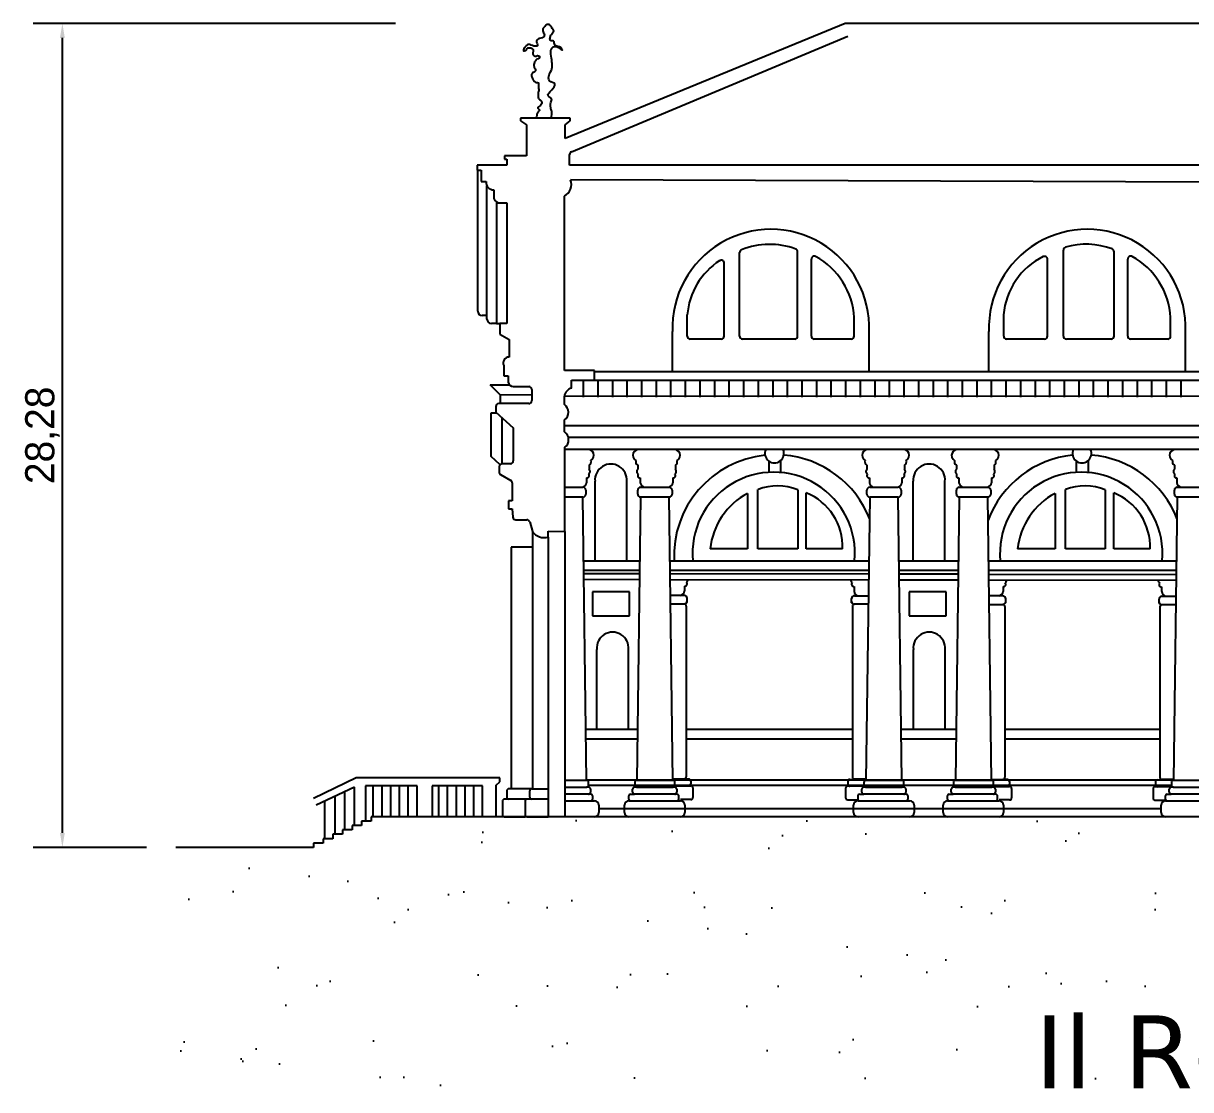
# Model space of a CAD drawing. Header units: metres. Extents: x 232 to 340, y 63 to 125.
# Drawn here: x 232.28 to 272.32, y 63.35 to 99.93 of the extents above; entities that cross this region are included whole.
import ezdxf

# ---------------------------------------------------------------- set-up
doc = ezdxf.new("R2010")
doc.units = ezdxf.units.M
for name, color, linetype in [('ceco.net 203 Il Redentore', 7, 'Continuous'), ('ceco.net Il Redentore DETAILS', 31, 'Continuous'), ('ceco.net Il Redentore DIMENSIONS', 154, 'Continuous'), ('ceco.net Il Redentore LINES', 22, 'Continuous'), ('ceco.net Il Redentore WALLS CUT', 150, 'Continuous')]:
    doc.layers.add(name, color=color, linetype=linetype)
doc.dimstyles.new('ISO-25', dxfattribs={"dimtxt": 2.5, "dimasz": 2.5, "dimexe": 1.25, "dimexo": 0.625, "dimtad": 1, "dimtxsty": 'Standard', "dimcen": 2.5, "dimadec": 0, "dimazin": 0, "dimtfac": 1, "dimtmove": 0, "dimatfit": 3, "dimfxl": 1, "dimarcsym": 0})

# ---------------------------------------------------------------- blocks, each defined once
blk = doc.blocks.new('*D8')
at = {"layer": 'ceco.net Il Redentore DIMENSIONS', "color": 0, "lineweight": -2}
for p, q in [((245.042, 99.933), (232.615, 99.933)), ((233.615, 72.158), (233.615, 99.433)), ((236.503, 71.658), (232.615, 71.658))]:
    blk.add_line(p, q, dxfattribs=at)
at = {"layer": 'ceco.net Il Redentore DIMENSIONS', "color": 0}
for points in [[(233.531, 99.433), (233.698, 99.433), (233.615, 99.933)], [(233.531, 72.158), (233.698, 72.158), (233.615, 71.658)]]:
    blk.add_solid(points, dxfattribs=at)
at = {"layer": 'Defpoints', "color": 0}
for p in [(233.615, 99.933), (246.042, 99.933), (237.503, 71.658)]:
    blk.add_point(p, dxfattribs=at)
at = {"layer": 'ceco.net Il Redentore DIMENSIONS', "color": 0, "insert": (232.931, 85.796), "char_height": 1, "attachment_point": 5, "rotation": 90}
blk.add_mtext('28,28', dxfattribs=at)

msp = doc.modelspace()

# ---------------------------------------------------------------- hatches: boundary and pattern name
at = {"layer": 'ceco.net Il Redentore WALLS CUT'}
h = msp.add_hatch(dxfattribs=at)
h.set_pattern_fill('AR-SAND', color=256, scale=0.1, style=0)
h.set_pattern_definition([(142.5, (620.6523, 47.1332), (0.160003, 4.894132), [0, -3.8608, 0, -4.318, 0, -4.1275]), (172.5, (620.652, 47.133), (-4.49523, 7.16825), [0, -2.0828, 0, -3.4798, 0, -1.3335]), (212.5, (623.7765, 47.1332), (-7.909924, 0.01437), [0, -1.27, 0, -4.572, 0, -5.969]), (222.5, (623.7765, 47.133), (-7.63556, 2.22929), [0, -0.635, 0, -2.9972, 0, -3.429])])
edge = h.paths.add_edge_path()
edge.add_line((324.765, 72.288), (337.626, 72.288))
edge.add_line((337.626, 72.288), (337.626, 63.388))
edge.add_line((337.626, 63.388), (237.503, 63.388))
edge.add_line((237.503, 63.388), (237.503, 71.658))
edge.add_line((242.231, 71.658), (237.503, 71.658))
edge.add_line((242.231, 71.808), (242.231, 71.658))
edge.add_line((242.561, 71.808), (242.231, 71.808))
edge.add_line((242.561, 71.958), (242.561, 71.808))
edge.add_line((242.891, 71.958), (242.561, 71.958))
edge.add_line((242.891, 72.108), (242.891, 71.958))
edge.add_line((243.221, 72.108), (242.891, 72.108))
edge.add_line((243.221, 72.258), (243.221, 72.108))
edge.add_line((243.551, 72.258), (243.221, 72.258))
edge.add_line((243.551, 72.408), (243.551, 72.258))
edge.add_line((243.881, 72.408), (243.551, 72.408))
edge.add_line((243.881, 72.558), (243.881, 72.408))
edge.add_line((244.211, 72.558), (243.881, 72.558))
edge.add_line((244.211, 72.708), (244.211, 72.558))
edge.add_line((282.669, 72.708), (244.211, 72.708))
edge.add_line((285.626, 72.708), (244.211, 72.708))
edge.add_line((285.439, 73.26), (286.001, 73.26))
edge.add_arc((285.498, 73.33), 0.07, 180, 270, ccw=False)
edge.add_arc((285.439, 72.858), 0.15, 180, 270, ccw=False)
edge.add_arc((285.439, 73.11), 0.15, 90, 180, ccw=False)
edge.add_line((285.289, 72.858), (285.289, 73.11))
edge.add_arc((288.432, 73.301), 0.1, 270, 360, ccw=False)
edge.add_line((288.432, 73.201), (286.833, 73.201))
edge.add_arc((291.232, 73.299), 0.1, 270, 360, ccw=False)
edge.add_line((291.232, 73.199), (289.633, 73.199))
edge.add_arc((286.098, 73.284), 0.1, 180, 270, ccw=False)
edge.add_arc((287.697, 73.284), 0.1, 270, 360, ccw=False)
edge.add_line((287.697, 73.184), (286.098, 73.184))
edge.add_arc((288.984, 73.284), 0.1, 180, 270, ccw=False)
edge.add_arc((290.584, 73.284), 0.1, 270, 360, ccw=False)
edge.add_line((290.584, 73.184), (288.984, 73.184))
edge.add_arc((292.161, 73.284), 0.1, 180, 270, ccw=False)
edge.add_arc((293.76, 73.284), 0.1, 270, 360, ccw=False)
edge.add_line((293.76, 73.184), (292.161, 73.184))
edge.add_line((285.626, 72.867), (285.626, 72.708))
edge.add_line((285.96, 72.867), (285.626, 72.867))
edge.add_line((285.96, 73.03), (285.96, 72.867))
edge.add_line((286.246, 73.03), (285.96, 73.03))
edge.add_line((286.246, 73.184), (286.246, 73.03))
edge.add_line((313.52, 73.184), (286.246, 73.184))
edge.add_line((324.018, 73.389), (313.52, 73.389))
edge.add_line((324.018, 73.389), (324.765, 73.389))
edge.add_line((324.765, 76.777), (324.765, 72.288))
edge.add_line((313.52, 73.389), (313.52, 73.184))

# ---------------------------------------------------------------- linework, layer by layer
at = {"layer": 'ceco.net Il Redentore DETAILS'}
for p, q in [((267.956, 89.202), (267.956, 92.154)), ((256.319, 89.202), (256.319, 91.706)), ((256.847, 89.202), (256.847, 92.069)), ((258.838, 89.202), (258.838, 92.097)), ((259.308, 89.202), (259.308, 91.846)), ((267.408, 89.202), (267.408, 91.838)), ((269.692, 89.202), (269.692, 92.097)), ((270.162, 89.202), (270.162, 91.846)), ((255.051, 89.202), (255.051, 89.93)), ((260.779, 89.202), (260.779, 89.836)), ((265.906, 89.202), (265.906, 89.93)), ((271.633, 89.202), (271.633, 89.836)), ((254.548, 87.974), (254.548, 89.358)), ((261.291, 87.974), (261.291, 89.358)), ((265.402, 87.974), (265.402, 89.358)), ((272.146, 87.974), (272.146, 89.358)), ((256.219, 89.102), (255.151, 89.102)), ((258.738, 89.102), (256.947, 89.102)), ((260.679, 89.102), (259.408, 89.102)), ((267.308, 89.102), (266.006, 89.102)), ((269.592, 89.102), (268.056, 89.102)), ((271.533, 89.102), (270.262, 89.102)), ((251.493, 87.11), (251.493, 87.686)), ((251.993, 87.11), (251.993, 87.686)), ((252.493, 87.11), (252.493, 87.686)), ((252.993, 87.11), (252.993, 87.686)), ((253.493, 87.11), (253.493, 87.686)), ((253.993, 87.11), (253.993, 87.686)), ((254.493, 87.11), (254.493, 87.686)), ((254.993, 87.11), (254.993, 87.686)), ((255.493, 87.11), (255.493, 87.686)), ((255.993, 87.11), (255.993, 87.686)), ((256.493, 87.11), (256.493, 87.686)), ((256.993, 87.11), (256.993, 87.686)), ((257.493, 87.11), (257.493, 87.686)), ((257.993, 87.11), (257.993, 87.686)), ((258.493, 87.11), (258.493, 87.686)), ((258.993, 87.11), (258.993, 87.686)), ((259.493, 87.11), (259.493, 87.686)), ((259.993, 87.11), (259.993, 87.686)), ((260.493, 87.11), (260.493, 87.686)), ((260.993, 87.11), (260.993, 87.686)), ((261.493, 87.11), (261.493, 87.686)), ((261.993, 87.11), (261.993, 87.686)), ((262.493, 87.11), (262.493, 87.686)), ((262.993, 87.11), (262.993, 87.686)), ((263.493, 87.11), (263.493, 87.686)), ((263.993, 87.11), (263.993, 87.686)), ((264.493, 87.11), (264.493, 87.686)), ((264.993, 87.11), (264.993, 87.686)), ((265.493, 87.11), (265.493, 87.686)), ((265.993, 87.11), (265.993, 87.686)), ((266.493, 87.11), (266.493, 87.686)), ((266.993, 87.11), (266.993, 87.686)), ((267.493, 87.11), (267.493, 87.686)), ((267.993, 87.11), (267.993, 87.686)), ((268.493, 87.11), (268.493, 87.686)), ((268.993, 87.11), (268.993, 87.686)), ((269.493, 87.11), (269.493, 87.686)), ((269.993, 87.11), (269.993, 87.686)), ((270.493, 87.11), (270.493, 87.686)), ((270.993, 87.11), (270.993, 87.686)), ((271.493, 87.11), (271.493, 87.686)), ((271.993, 87.11), (271.993, 87.686)), ((251.686, 84.776), (251.686, 84.639)), ((253.351, 84.776), (253.351, 84.639)), ((254.643, 84.776), (254.643, 84.639)), ((261.213, 84.776), (261.213, 84.639)), ((262.504, 84.776), (262.504, 84.639)), ((264.284, 84.776), (264.284, 84.639)), ((265.575, 84.776), (265.575, 84.639)), ((271.762, 84.776), (271.762, 84.639)), ((251.598, 84.338), (251.598, 84.172)), ((253.439, 84.338), (253.439, 84.172)), ((254.554, 84.338), (254.554, 84.172)), ((261.301, 84.338), (261.301, 84.172)), ((262.416, 84.338), (262.416, 84.172)), ((264.372, 84.338), (264.372, 84.172)), ((265.487, 84.338), (265.487, 84.172)), ((271.85, 84.338), (271.85, 84.172)), ((250.855, 84.017), (251.461, 84.017)), ((251.461, 84.017), (251.471, 84.017)), ((251.571, 83.917), (251.571, 83.777)), ((253.35, 83.777), (253.35, 83.917)), ((253.45, 84.017), (253.577, 84.017)), ((253.577, 84.017), (254.417, 84.017)), ((254.417, 84.017), (254.428, 84.017)), ((254.528, 83.917), (254.528, 83.777)), ((261.212, 83.777), (261.212, 83.917)), ((261.312, 84.017), (261.438, 84.017)), ((261.438, 84.017), (262.279, 84.017)), ((262.279, 84.017), (262.29, 84.017)), ((262.39, 83.917), (262.39, 83.777)), ((264.283, 83.777), (264.283, 83.917)), ((264.383, 84.017), (264.509, 84.017)), ((264.509, 84.017), (265.35, 84.017)), ((265.35, 84.017), (265.36, 84.017)), ((265.46, 83.917), (265.46, 83.777)), ((271.761, 83.777), (271.761, 83.917)), ((271.861, 84.017), (271.987, 84.017)), ((271.987, 84.017), (272.828, 84.017)), ((251.471, 83.677), (250.855, 83.677)), ((251.598, 73.959), (251.471, 83.677)), ((253.45, 83.677), (253.321, 73.959)), ((254.428, 83.677), (253.45, 83.677)), ((254.555, 73.959), (254.428, 83.677)), ((261.312, 83.677), (261.183, 73.959)), ((262.29, 83.677), (261.312, 83.677)), ((262.416, 73.959), (262.29, 83.677)), ((264.383, 83.677), (264.254, 73.959)), ((265.36, 83.677), (264.383, 83.677)), ((265.487, 73.959), (265.36, 83.677)), ((271.861, 83.677), (271.732, 73.959)), ((272.838, 83.677), (271.861, 83.677)), ((251.598, 73.959), (250.855, 73.959)), ((250.855, 73.726), (251.598, 73.726)), ((251.663, 73.726), (251.598, 73.726)), ((251.668, 73.796), (251.668, 73.889)), ((253.321, 73.726), (253.245, 73.726)), ((253.251, 73.889), (253.251, 73.796)), ((254.555, 73.959), (253.321, 73.959)), ((253.321, 73.726), (254.555, 73.726)), ((254.62, 73.726), (254.555, 73.726)), ((254.625, 73.796), (254.625, 73.889)), ((261.183, 73.726), (261.107, 73.726)), ((261.113, 73.889), (261.113, 73.796)), ((262.416, 73.959), (261.183, 73.959)), ((261.183, 73.726), (262.416, 73.726)), ((262.482, 73.726), (262.416, 73.726)), ((262.486, 73.796), (262.486, 73.889)), ((264.254, 73.726), (264.178, 73.726)), ((264.184, 73.889), (264.184, 73.796)), ((265.487, 73.959), (264.254, 73.959)), ((264.254, 73.726), (265.487, 73.726)), ((265.552, 73.726), (265.487, 73.726)), ((265.557, 73.796), (265.557, 73.889)), ((271.732, 73.726), (271.655, 73.726)), ((271.662, 73.889), (271.662, 73.796)), ((272.965, 73.959), (271.732, 73.959)), ((271.732, 73.726), (272.965, 73.726)), ((249.556, 73.314), (248.783, 73.314)), ((248.86, 73.598), (248.86, 73.384)), ((249.717, 73.668), (248.93, 73.668)), ((249.647, 73.384), (249.647, 73.598)), ((249.717, 73.668), (250.283, 73.668)), ((250.283, 73.314), (249.717, 73.314)), ((251.663, 73.484), (250.855, 73.484)), ((251.738, 73.484), (251.663, 73.484)), ((251.733, 73.656), (251.733, 73.554)), ((251.808, 73.33), (251.808, 73.414)), ((253.037, 73.414), (253.037, 73.33)), ((253.107, 73.484), (253.245, 73.484)), ((253.175, 73.554), (253.175, 73.656)), ((254.62, 73.484), (253.245, 73.484)), ((254.694, 73.484), (254.62, 73.484)), ((254.69, 73.656), (254.69, 73.554)), ((254.764, 73.33), (254.764, 73.414)), ((260.899, 73.414), (260.899, 73.33)), ((260.969, 73.484), (261.107, 73.484)), ((261.037, 73.554), (261.037, 73.656)), ((262.482, 73.484), (261.107, 73.484)), ((262.556, 73.484), (262.482, 73.484)), ((262.552, 73.656), (262.552, 73.554)), ((262.626, 73.33), (262.626, 73.414)), ((263.969, 73.414), (263.969, 73.33)), ((264.039, 73.484), (264.178, 73.484)), ((264.108, 73.554), (264.108, 73.656)), ((265.552, 73.484), (264.178, 73.484)), ((265.627, 73.484), (265.552, 73.484)), ((265.622, 73.656), (265.622, 73.554)), ((265.697, 73.33), (265.697, 73.414)), ((271.447, 73.414), (271.447, 73.33)), ((271.517, 73.484), (271.655, 73.484)), ((271.585, 73.554), (271.585, 73.656)), ((273.03, 73.484), (271.655, 73.484)), ((248.713, 73.244), (248.713, 72.778)), ((249.486, 73.244), (249.486, 72.778)), ((250.855, 73.26), (251.865, 73.26)), ((250.855, 73.26), (251.738, 73.26)), ((252.015, 73.11), (252.015, 72.858)), ((252.897, 72.858), (252.897, 73.11)), ((253.047, 73.26), (254.822, 73.26)), ((253.107, 73.26), (254.694, 73.26)), ((254.972, 73.11), (254.972, 72.858)), ((260.759, 72.858), (260.759, 73.11)), ((260.909, 73.26), (262.683, 73.26)), ((260.969, 73.26), (262.556, 73.26)), ((262.833, 73.11), (262.833, 72.858)), ((263.83, 72.858), (263.83, 73.11)), ((263.98, 73.26), (265.754, 73.26)), ((264.039, 73.26), (265.627, 73.26)), ((265.904, 73.11), (265.904, 72.858)), ((271.308, 72.858), (271.308, 73.11)), ((271.458, 73.26), (273.232, 73.26)), ((271.517, 73.26), (273.105, 73.26)), ((248.783, 72.708), (249.486, 72.708)), ((249.556, 72.708), (250.283, 72.708)), ((251.865, 72.708), (250.855, 72.708)), ((252.015, 72.708), (252.015, 72.708)), ((252.015, 72.708), (252.015, 72.708)), ((254.822, 72.708), (253.047, 72.708)), ((254.972, 72.708), (254.972, 72.708)), ((254.972, 72.708), (254.972, 72.708)), ((262.683, 72.708), (260.909, 72.708)), ((262.833, 72.708), (262.833, 72.708)), ((262.833, 72.708), (262.833, 72.708)), ((265.754, 72.708), (263.98, 72.708)), ((265.904, 72.708), (265.904, 72.708)), ((265.904, 72.708), (265.904, 72.708)), ((273.232, 72.708), (271.458, 72.708))]:
    msp.add_line(p, q, dxfattribs=at)
for centre, radius, start, end in [((257.92, 89.492), 3.374, 357.7375, 182.2625), ((268.774, 89.492), 3.374, 357.7375, 182.2625), ((256.947, 92.069), 0.1, 112.0361, 180), ((257.879, 89.766), 2.584, 69.7457, 112.0361), ((258.738, 92.097), 0.1, 0, 69.1833), ((268.056, 92.154), 0.1, 106.5662, 180), ((268.74, 89.854), 2.5, 69.1833, 106.5662), ((269.592, 92.097), 0.1, 0, 69.1833), ((257.48, 89.74), 2.436, 122.664, 175.5278), ((256.219, 91.706), 0.1, 0, 122.664), ((259.408, 91.846), 0.1, 61.2465, 180), ((258.226, 89.692), 2.557, 3.2383, 61.2465), ((268.334, 89.74), 2.436, 116.0594, 175.5278), ((267.308, 91.838), 0.1, 0, 116.0594), ((270.262, 91.846), 0.1, 61.2465, 180), ((269.08, 89.692), 2.557, 3.2383, 61.2465), ((255.151, 89.202), 0.1, 180, 270), ((256.219, 89.202), 0.1, 270, 0), ((256.947, 89.202), 0.1, 180, 270), ((258.738, 89.202), 0.1, 270, 0), ((259.408, 89.202), 0.1, 180, 270), ((260.679, 89.202), 0.1, 270, 0), ((266.006, 89.202), 0.1, 180, 270), ((267.308, 89.202), 0.1, 270, 0), ((268.056, 89.202), 0.1, 180, 270), ((269.592, 89.202), 0.1, 270, 0), ((270.262, 89.202), 0.1, 180, 270), ((271.533, 89.202), 0.1, 270, 0), ((251.647, 85.112), 0.203, 299.1046, 103.0811), ((253.39, 85.112), 0.203, 76.9189, 240.8954), ((254.604, 85.112), 0.203, 299.1046, 103.0811), ((261.252, 85.112), 0.203, 76.9189, 240.8954), ((262.465, 85.112), 0.203, 299.1046, 103.0811), ((264.323, 85.112), 0.203, 76.9189, 240.8954), ((265.536, 85.112), 0.203, 299.1046, 103.0811), ((271.8, 85.112), 0.203, 76.9189, 240.8954), ((251.624, 84.889), 0.129, 298.4389, 20.2343), ((253.413, 84.889), 0.129, 159.7657, 241.5611), ((254.581, 84.889), 0.129, 298.4389, 20.2343), ((261.275, 84.889), 0.129, 159.7657, 241.5611), ((262.443, 84.889), 0.129, 298.4389, 20.2343), ((264.345, 84.889), 0.129, 159.7657, 241.5611), ((265.513, 84.889), 0.129, 298.4389, 20.2343), ((271.823, 84.889), 0.129, 159.7657, 241.5611), ((251.603, 84.559), 0.115, 304.0141, 43.7071), ((253.435, 84.559), 0.115, 136.2929, 235.9859), ((254.559, 84.559), 0.115, 304.0141, 43.7071), ((261.296, 84.559), 0.115, 136.2929, 235.9859), ((262.421, 84.559), 0.115, 304.0141, 43.7071), ((264.367, 84.559), 0.115, 136.2929, 235.9859), ((265.492, 84.559), 0.115, 304.0141, 43.7071), ((271.845, 84.559), 0.115, 136.2929, 235.9859), ((251.43, 84.183), 0.168, 280.6169, 356.4944), ((251.612, 84.412), 0.0757, 259.5452, 42.7532), ((253.426, 84.412), 0.0757, 137.2468, 280.4548), ((253.608, 84.183), 0.168, 183.5056, 259.3831), ((254.386, 84.183), 0.168, 280.6169, 356.4944), ((254.568, 84.412), 0.0757, 259.5452, 42.7532), ((261.287, 84.412), 0.0757, 137.2468, 280.4548), ((261.469, 84.183), 0.168, 183.5056, 259.3831), ((262.248, 84.183), 0.168, 280.6169, 356.4944), ((262.43, 84.412), 0.0757, 259.5452, 42.7532), ((264.358, 84.412), 0.0757, 137.2468, 280.4548), ((264.54, 84.183), 0.168, 183.5056, 259.3831), ((265.319, 84.183), 0.168, 280.6169, 356.4944), ((265.501, 84.412), 0.0757, 259.5452, 42.7532), ((271.836, 84.412), 0.0757, 137.2468, 280.4548), ((272.018, 84.183), 0.168, 183.5056, 259.3831), ((251.471, 83.917), 0.1, 0, 90), ((251.471, 83.777), 0.1, 270, 0), ((253.45, 83.917), 0.1, 90, 180), ((253.45, 83.777), 0.1, 180, 270), ((254.428, 83.917), 0.1, 0, 90), ((254.428, 83.777), 0.1, 270, 0), ((261.312, 83.917), 0.1, 90, 180), ((261.312, 83.777), 0.1, 180, 270), ((262.29, 83.917), 0.1, 0, 90), ((262.29, 83.777), 0.1, 270, 0), ((264.383, 83.917), 0.1, 90, 180), ((264.383, 83.777), 0.1, 180, 270), ((265.36, 83.917), 0.1, 0, 90), ((265.36, 83.777), 0.1, 270, 0), ((271.861, 83.917), 0.1, 90, 180), ((271.861, 83.777), 0.1, 180, 270), ((251.598, 73.889), 0.07, 360, 90), ((251.598, 73.796), 0.07, 270, 0), ((251.663, 73.656), 0.07, 0, 90), ((253.245, 73.656), 0.07, 90, 180), ((253.321, 73.889), 0.07, 90, 180), ((253.321, 73.796), 0.07, 180, 270), ((254.555, 73.889), 0.07, 360, 90), ((254.555, 73.796), 0.07, 270, 0), ((254.62, 73.656), 0.07, 0, 90), ((261.107, 73.656), 0.07, 90, 180), ((261.183, 73.889), 0.07, 90, 180), ((261.183, 73.796), 0.07, 180, 270), ((262.416, 73.889), 0.07, 360, 90), ((262.416, 73.796), 0.07, 270, 0), ((262.482, 73.656), 0.07, 0, 90), ((264.178, 73.656), 0.07, 90, 180), ((264.254, 73.889), 0.07, 90, 180), ((264.254, 73.796), 0.07, 180, 270), ((265.487, 73.889), 0.07, 360, 90), ((265.487, 73.796), 0.07, 270, 0), ((265.552, 73.656), 0.07, 0, 90), ((271.655, 73.656), 0.07, 90, 180), ((271.732, 73.889), 0.07, 90, 180), ((271.732, 73.796), 0.07, 180, 270), ((248.783, 73.244), 0.07, 90, 180), ((248.93, 73.598), 0.07, 90, 180), ((248.93, 73.384), 0.07, 180, 270), ((249.556, 73.244), 0.07, 90, 180), ((249.717, 73.598), 0.07, 90, 180), ((249.717, 73.384), 0.07, 180, 270), ((251.663, 73.554), 0.07, 270, 0), ((251.738, 73.414), 0.07, 0, 90), ((251.738, 73.33), 0.07, 270, 0), ((253.107, 73.414), 0.07, 90, 180), ((253.107, 73.33), 0.07, 180, 270), ((253.245, 73.554), 0.07, 180, 270), ((254.62, 73.554), 0.07, 270, 0), ((254.694, 73.414), 0.07, 0, 90), ((254.694, 73.33), 0.07, 270, 0), ((260.969, 73.414), 0.07, 90, 180), ((260.969, 73.33), 0.07, 180, 270), ((261.107, 73.554), 0.07, 180, 270), ((262.482, 73.554), 0.07, 270, 0), ((262.556, 73.414), 0.07, 0, 90), ((262.556, 73.33), 0.07, 270, 0), ((264.039, 73.414), 0.07, 90, 180), ((264.039, 73.33), 0.07, 180, 270), ((264.178, 73.554), 0.07, 180, 270), ((265.552, 73.554), 0.07, 270, 0), ((265.627, 73.414), 0.07, 0, 90), ((265.627, 73.33), 0.07, 270, 0), ((271.517, 73.414), 0.07, 90, 180), ((271.517, 73.33), 0.07, 180, 270), ((271.655, 73.554), 0.07, 180, 270), ((251.865, 73.11), 0.15, 360, 90), ((253.047, 73.11), 0.15, 90, 180), ((254.822, 73.11), 0.15, 360, 90), ((260.909, 73.11), 0.15, 90, 180), ((262.683, 73.11), 0.15, 360, 90), ((263.98, 73.11), 0.15, 90, 180), ((265.754, 73.11), 0.15, 360, 90), ((271.458, 73.11), 0.15, 90, 180), ((248.783, 72.778), 0.07, 180, 270), ((249.556, 72.778), 0.07, 180, 270), ((251.865, 72.858), 0.15, 270, 360), ((253.047, 72.858), 0.15, 180, 270), ((254.822, 72.858), 0.15, 270, 360), ((260.909, 72.858), 0.15, 180, 270), ((262.683, 72.858), 0.15, 270, 360), ((263.98, 72.858), 0.15, 180, 270), ((265.754, 72.858), 0.15, 270, 360), ((271.458, 72.858), 0.15, 180, 270)]:
    msp.add_arc(centre, radius, start, end, dxfattribs=at)
at = {"layer": 'ceco.net Il Redentore LINES'}
for p, q in [((247.866, 90.054), (247.866, 94.89)), ((248.181, 89.787), (248.181, 94.357)), ((248.502, 93.809), (248.502, 89.637)), ((248.181, 89.904), (248.016, 89.904)), ((248.502, 89.637), (248.331, 89.637)), ((248.502, 89.637), (248.621, 89.637)), ((309.373, 87.974), (251.867, 87.974)), ((248.633, 87.191), (248.288, 87.528)), ((248.288, 87.528), (248.951, 87.528)), ((251.867, 87.686), (309.258, 87.686)), ((248.633, 87.191), (248.63, 86.887)), ((249.715, 87.18), (248.633, 87.191)), ((309.993, 87.11), (250.835, 87.138)), ((248.327, 85.067), (248.327, 86.565)), ((248.327, 86.565), (248.511, 86.565)), ((248.697, 84.82), (248.697, 86.4)), ((310.226, 86.121), (250.845, 86.121)), ((250.981, 85.731), (310.339, 85.752)), ((310.424, 85.309), (250.855, 85.309)), ((248.627, 84.791), (248.327, 85.067)), ((257.845, 84.919), (257.845, 84.527)), ((258.251, 84.929), (258.251, 84.522)), ((268.394, 84.919), (268.394, 84.527)), ((268.8, 84.929), (268.8, 84.522)), ((251.887, 81.488), (251.887, 84.22)), ((252.975, 81.488), (252.975, 84.22)), ((262.805, 81.488), (262.805, 84.22)), ((263.893, 81.488), (263.893, 84.22)), ((257.122, 83.806), (257.122, 81.898)), ((257.478, 81.898), (257.478, 83.938)), ((258.84, 83.932), (258.84, 81.898)), ((259.132, 81.898), (259.132, 83.825)), ((267.67, 83.806), (267.67, 81.898)), ((268.027, 81.898), (268.027, 83.938)), ((269.389, 83.932), (269.389, 81.898)), ((269.681, 81.898), (269.681, 83.825)), ((249.742, 82.497), (249.742, 73.668)), ((250.855, 82.498), (250.855, 72.708)), ((250.283, 82.301), (250.283, 72.708)), ((249.742, 81.964), (249.011, 81.964)), ((249.011, 81.964), (249.011, 73.668)), ((257.122, 81.898), (255.835, 81.898)), ((258.84, 81.898), (257.478, 81.898)), ((260.38, 81.898), (259.132, 81.898)), ((267.67, 81.898), (266.383, 81.898)), ((269.389, 81.898), (268.027, 81.898)), ((270.929, 81.898), (269.681, 81.898)), ((251.5, 81.488), (253.421, 81.488)), ((254.457, 81.488), (261.283, 81.488)), ((262.318, 81.488), (264.354, 81.488)), ((265.389, 81.488), (271.832, 81.488)), ((251.504, 81.166), (253.417, 81.166)), ((253.416, 81.044), (251.506, 81.047)), ((254.461, 81.166), (261.279, 81.166)), ((261.277, 81.032), (254.462, 81.043)), ((262.322, 81.166), (264.349, 81.166)), ((264.348, 81.028), (262.324, 81.031)), ((265.393, 81.166), (271.827, 81.166)), ((271.825, 81.016), (265.395, 81.026)), ((253.413, 80.844), (251.508, 80.847)), ((261.274, 80.832), (254.465, 80.843)), ((254.955, 80.626), (254.955, 80.46)), ((260.778, 80.616), (260.778, 80.451)), ((264.345, 80.828), (262.327, 80.831)), ((271.823, 80.816), (265.398, 80.826)), ((265.888, 80.609), (265.888, 80.444)), ((271.326, 80.6), (271.326, 80.435)), ((253.069, 80.424), (251.806, 80.424)), ((251.806, 80.424), (251.806, 79.604)), ((253.069, 79.604), (253.069, 80.424)), ((254.818, 80.305), (254.465, 80.305)), ((254.944, 80.305), (254.818, 80.305)), ((255.044, 80.064), (255.044, 80.205)), ((260.689, 80.055), (260.689, 80.195)), ((260.789, 80.295), (260.915, 80.295)), ((260.915, 80.295), (261.268, 80.295)), ((263.929, 80.424), (262.665, 80.424)), ((262.665, 80.424), (262.665, 79.604)), ((263.929, 79.604), (263.929, 80.424)), ((265.751, 80.288), (265.398, 80.288)), ((265.877, 80.288), (265.751, 80.288)), ((265.977, 80.048), (265.977, 80.188)), ((271.237, 80.039), (271.237, 80.179)), ((271.337, 80.279), (271.463, 80.279)), ((271.463, 80.279), (271.816, 80.279)), ((254.47, 80.011), (254.944, 80.011)), ((254.485, 80.011), (254.944, 80.011)), ((255.014, 79.941), (255.014, 74.079)), ((260.719, 79.932), (260.719, 74.07)), ((261.248, 80.002), (260.789, 80.002)), ((261.263, 80.002), (260.789, 80.002)), ((265.402, 79.994), (265.877, 79.994)), ((265.417, 79.994), (265.877, 79.994)), ((265.947, 79.924), (265.947, 74.063)), ((271.267, 79.916), (271.267, 74.054)), ((271.796, 79.986), (271.337, 79.986)), ((271.812, 79.986), (271.337, 79.986)), ((251.806, 79.604), (253.069, 79.604)), ((262.665, 79.604), (263.929, 79.604)), ((251.947, 75.72), (251.947, 78.452)), ((253.035, 75.72), (253.035, 78.452)), ((262.807, 75.72), (262.807, 78.452)), ((263.895, 75.72), (263.895, 78.452)), ((251.575, 75.72), (253.345, 75.72)), ((255.014, 75.72), (260.719, 75.72)), ((262.394, 75.72), (264.277, 75.72)), ((265.947, 75.72), (271.267, 75.72)), ((251.58, 75.379), (253.34, 75.379)), ((255.014, 75.379), (260.719, 75.379)), ((262.398, 75.379), (264.273, 75.379)), ((265.947, 75.379), (271.267, 75.379)), ((243.688, 74.046), (242.227, 73.336)), ((243.631, 73.725), (242.32, 73.107)), ((243.631, 72.408), (243.631, 73.725)), ((248.626, 74.046), (243.688, 74.046)), ((245.781, 73.774), (244.008, 73.774)), ((244.008, 73.774), (244.008, 72.558)), ((244.281, 72.708), (244.281, 73.774)), ((244.581, 72.708), (244.581, 73.774)), ((244.881, 72.708), (244.881, 73.774)), ((245.181, 72.708), (245.181, 73.774)), ((245.481, 72.708), (245.481, 73.774)), ((245.781, 72.708), (245.781, 73.774)), ((248.03, 73.774), (246.296, 73.774)), ((246.296, 73.774), (246.296, 72.708)), ((246.53, 72.708), (246.53, 73.774)), ((246.83, 72.708), (246.83, 73.774)), ((247.13, 72.708), (247.13, 73.774)), ((247.43, 72.708), (247.43, 73.774)), ((247.73, 72.708), (247.73, 73.774)), ((248.03, 72.708), (248.03, 73.774)), ((248.493, 73.798), (248.626, 73.903)), ((248.493, 72.708), (248.493, 73.798)), ((248.626, 73.903), (248.626, 74.046)), ((271.732, 73.968), (251.598, 73.968)), ((271.664, 73.777), (251.666, 73.777)), ((254.549, 74.009), (254.944, 74.009)), ((254.626, 73.768), (255.178, 73.768)), ((255.101, 74.001), (254.944, 74.009)), ((255.171, 73.931), (255.171, 73.838)), ((255.248, 73.698), (255.248, 73.372)), ((260.485, 73.688), (260.485, 73.362)), ((261.107, 73.758), (260.555, 73.758)), ((260.561, 73.922), (260.561, 73.828)), ((260.631, 73.992), (260.789, 74)), ((261.184, 74), (260.789, 74)), ((265.482, 73.993), (265.877, 73.993)), ((265.558, 73.751), (266.11, 73.751)), ((266.034, 73.985), (265.877, 73.993)), ((266.104, 73.915), (266.104, 73.821)), ((271.656, 73.742), (271.103, 73.742)), ((271.11, 73.906), (271.11, 73.812)), ((271.18, 73.976), (271.337, 73.984)), ((271.732, 73.984), (271.337, 73.984)), ((242.975, 72.108), (242.975, 73.416)), ((243.308, 72.258), (243.308, 73.573)), ((250.283, 73.314), (249.556, 73.314)), ((255.178, 73.302), (254.823, 73.302)), ((260.555, 73.292), (260.91, 73.292)), ((266.11, 73.285), (265.756, 73.285)), ((266.18, 73.681), (266.18, 73.355)), ((271.033, 73.672), (271.033, 73.346)), ((242.619, 71.958), (242.619, 73.248)), ((271.308, 72.984), (252.015, 72.984)), ((271.103, 73.276), (271.458, 73.276))]:
    msp.add_line(p, q, dxfattribs=at)
for centre, radius, start, end in [((248.016, 90.054), 0.15, 180, 270), ((248.331, 89.787), 0.15, 180, 270), ((258.042, 85.179), 0.326, 156.4874, 23.5126), ((268.591, 85.179), 0.326, 156.4874, 23.5126), ((258.075, 81.657), 3.477, 95.8137, 182.7867), ((258.075, 81.657), 3.477, 21.4064, 85.2364), ((268.623, 81.657), 3.477, 95.8137, 159.283), ((268.623, 81.657), 3.477, 21.4064, 85.2364), ((252.431, 84.265), 0.546, 355.2628, 184.7372), ((258.017, 81.744), 2.788, 354.7259, 185.2741), ((263.349, 84.265), 0.546, 355.2628, 184.7372), ((268.566, 81.744), 2.788, 354.7259, 185.2741), ((258.281, 81.636), 2.46, 118.104, 173.8825), ((258.151, 82.15), 1.91, 68.8624, 110.623), ((258.39, 81.976), 1.992, 357.7573, 68.1209), ((268.829, 81.636), 2.46, 118.104, 173.8825), ((268.7, 82.15), 1.91, 68.8624, 110.623), ((268.938, 81.976), 1.992, 357.7573, 68.1209), ((254.969, 80.7), 0.0757, 259.5452, 42.7532), ((254.96, 80.847), 0.115, 304.0141, 357.7055), ((260.773, 80.838), 0.115, 182.2945, 235.9859), ((260.764, 80.691), 0.0757, 137.2468, 280.4548), ((265.901, 80.684), 0.0757, 259.5452, 42.7532), ((265.892, 80.831), 0.115, 304.0141, 357.7055), ((271.321, 80.822), 0.115, 182.2945, 235.9859), ((271.312, 80.675), 0.0757, 137.2468, 280.4548), ((254.787, 80.47), 0.168, 280.6169, 356.4944), ((254.944, 80.205), 0.1, 360, 90), ((254.944, 80.111), 0.1, 270, 360), ((260.789, 80.195), 0.1, 90, 180), ((260.789, 80.102), 0.1, 180, 270), ((260.946, 80.461), 0.168, 183.5056, 259.3831), ((265.719, 80.454), 0.168, 280.6169, 356.4944), ((265.877, 80.188), 0.1, 360, 90), ((265.877, 80.094), 0.1, 270, 360), ((271.337, 80.179), 0.1, 90, 180), ((271.494, 80.445), 0.168, 183.5056, 259.3831), ((254.944, 79.941), 0.07, 360, 90), ((260.789, 79.932), 0.07, 90, 180), ((265.877, 79.924), 0.07, 360, 90), ((271.337, 80.086), 0.1, 180, 270), ((271.337, 79.916), 0.07, 90, 180), ((252.491, 78.497), 0.546, 355.2628, 184.7372), ((263.351, 78.497), 0.546, 355.2628, 184.7372), ((254.944, 74.079), 0.07, 270, 360), ((255.101, 73.931), 0.07, 0, 90), ((255.101, 73.838), 0.07, 270, 0), ((255.178, 73.698), 0.07, 0, 90), ((260.555, 73.688), 0.07, 90, 180), ((260.631, 73.922), 0.07, 90, 180), ((260.631, 73.828), 0.07, 180, 270), ((260.789, 74.07), 0.07, 180, 270), ((265.877, 74.063), 0.07, 270, 360), ((266.034, 73.915), 0.07, 0, 90), ((266.034, 73.821), 0.07, 270, 0), ((266.11, 73.681), 0.07, 0, 90), ((271.103, 73.672), 0.07, 90, 180), ((271.18, 73.906), 0.07, 90, 180), ((271.18, 73.812), 0.07, 180, 270), ((271.337, 74.054), 0.07, 180, 270), ((255.178, 73.372), 0.07, 270, 0), ((260.555, 73.362), 0.07, 180, 270), ((266.11, 73.355), 0.07, 270, 0), ((271.103, 73.346), 0.07, 180, 270)]:
    msp.add_arc(centre, radius, start, end, dxfattribs=at)
msp.add_open_spline([(250.383, 96.683), (250.399, 96.762), (250.423, 96.881), (250.352, 97.053), (250.353, 97.193), (250.44, 97.36), (250.187, 97.449), (250.399, 97.645), (250.6, 97.872), (250.276, 97.927), (250.295, 98.191), (250.44, 98.366), (250.406, 98.625), (250.383, 98.838), (250.349, 99.043), (250.501, 99.172), (250.625, 99.116), (250.807, 98.973), (250.711, 99.126), (250.61, 99.133), (250.471, 99.179), (250.506, 99.355), (250.326, 99.314), (250.351, 99.462), (250.377, 99.567), (250.516, 99.664), (250.404, 99.765), (250.374, 99.87), (250.236, 99.922), (250.164, 99.825), (250.08, 99.741), (250.103, 99.623), (250.158, 99.55), (250.133, 99.439), (249.997, 99.43), (249.822, 99.342), (249.982, 99.14), (249.752, 99.143), (249.648, 99.237), (249.504, 99.163), (249.46, 99.086), (249.414, 98.97), (249.547, 98.995), (249.549, 99.093), (249.627, 99.098), (249.692, 99.097), (249.773, 99.046), (249.761, 98.957), (249.74, 98.886), (249.781, 98.832), (249.837, 98.784), (249.9, 98.84), (249.995, 98.817), (249.971, 98.725), (249.883, 98.709), (249.835, 98.645), (249.79, 98.559), (249.785, 98.476), (249.808, 98.398), (249.847, 98.364), (249.855, 98.294), (249.78, 98.258), (249.696, 98.207), (249.718, 98.083), (249.768, 97.977), (249.851, 97.899), (249.963, 97.904), (249.946, 97.818), (249.937, 97.735), (249.969, 97.65), (249.925, 97.548), (249.945, 97.455), (249.931, 97.336), (250.017, 97.306), (250.089, 97.231), (250.041, 97.107), (249.875, 97.032), (250.03, 96.956), (249.899, 96.874), (249.883, 96.775), (249.885, 96.713), (249.886, 96.683)], degree=3, knots=[0, 0, 0, 0, 0.235811, 0.352221, 0.544251, 0.658719, 0.822861, 1.062901, 1.285095, 1.50481, 1.705308, 1.937998, 2.172488, 2.435066, 2.611055, 2.749638, 2.927038, 3.05563, 3.149608, 3.26104, 3.389632, 3.511328, 3.625223, 3.729645, 3.840968, 3.990291, 4.088183, 4.207281, 4.324568, 4.433063, 4.534263, 4.670641, 4.7417, 4.801663, 4.970207, 5.10439, 5.272764, 5.402815, 5.570344, 5.686283, 5.813528, 5.879266, 5.956698, 6.066113, 6.101922, 6.172813, 6.269323, 6.333998, 6.428255, 6.47067, 6.534324, 6.614389, 6.688847, 6.74881, 6.83057, 6.934652, 6.974103, 7.121563, 7.171806, 7.209473, 7.274415, 7.341506, 7.439756, 7.539882, 7.672439, 7.799597, 7.86314, 7.9402, 7.994211, 8.129392, 8.185428, 8.316207, 8.419357, 8.483544, 8.565445, 8.703106, 8.833051, 8.910006, 9.032599, 9.125066, 9.216814, 9.216814, 9.216814, 9.216814], dxfattribs=at)
at = {"layer": 'ceco.net Il Redentore WALLS CUT'}
for p, q in [((260.47, 99.933), (250.866, 95.983)), ((286.879, 99.933), (260.47, 99.933)), ((251.076, 95.527), (260.56, 99.489)), ((251.038, 96.683), (249.336, 96.683)), ((249.336, 96.683), (249.336, 96.583)), ((249.336, 96.583), (249.536, 96.449)), ((250.866, 96.449), (251.038, 96.583)), ((251.038, 96.583), (251.038, 96.683)), ((249.536, 96.449), (249.536, 95.385)), ((250.866, 95.983), (250.866, 96.449)), ((249.536, 95.385), (248.779, 95.385)), ((248.779, 95.385), (248.779, 95.269)), ((251.015, 95.068), (251.015, 95.435)), ((248.858, 95.07), (247.844, 95.07)), ((247.844, 95.07), (247.844, 94.89)), ((248.779, 95.269), (248.858, 95.269)), ((248.858, 95.269), (248.858, 95.07)), ((286.879, 95.068), (251.015, 95.068)), ((247.844, 94.89), (247.976, 94.89)), ((247.976, 94.89), (247.976, 94.502)), ((286.121, 94.44), (251.051, 94.561)), ((247.976, 94.502), (248.151, 94.502)), ((248.415, 94.219), (248.415, 93.923)), ((248.641, 93.77), (248.862, 93.77)), ((248.862, 93.77), (248.862, 89.637)), ((250.843, 88.017), (250.843, 94.007)), ((248.862, 89.637), (248.621, 89.637)), ((248.621, 89.637), (248.621, 89.271)), ((248.621, 89.271), (248.939, 89.088)), ((248.939, 89.088), (248.939, 88.482)), ((248.758, 88.189), (248.758, 87.842)), ((248.758, 87.842), (248.91, 87.842)), ((248.91, 87.842), (248.91, 87.621)), ((251.867, 88.017), (250.843, 88.017)), ((251.867, 87.686), (251.867, 88.017)), ((249.081, 87.473), (249.615, 87.473)), ((249.715, 87.373), (249.715, 86.987)), ((251.083, 87.417), (251.083, 87.686)), ((251.083, 87.686), (251.867, 87.686)), ((250.835, 86.853), (250.835, 87.138)), ((248.484, 86.787), (248.484, 86.59)), ((248.484, 86.59), (249.084, 86.055)), ((249.615, 86.887), (248.584, 86.887)), ((250.845, 85.917), (250.845, 86.324)), ((249.084, 86.055), (249.084, 84.92)), ((250.855, 82.498), (250.855, 85.388)), ((248.597, 84.72), (248.597, 84.54)), ((248.984, 84.82), (248.697, 84.82)), ((248.647, 84.454), (248.997, 84.25)), ((249.047, 84.164), (249.047, 83.547)), ((249.047, 83.547), (248.915, 83.547)), ((248.915, 83.547), (248.915, 83.273)), ((248.915, 83.273), (249.048, 83.273)), ((249.048, 83.273), (249.072, 82.991)), ((249.171, 82.899), (249.551, 82.899)), ((249.648, 82.827), (249.742, 82.497)), ((250.283, 82.301), (250.283, 82.505)), ((250.283, 82.505), (250.855, 82.498)), ((244.211, 72.558), (243.881, 72.558)), ((243.881, 72.558), (243.881, 72.408)), ((285.626, 72.708), (244.211, 72.708)), ((244.211, 72.708), (244.211, 72.558)), ((282.669, 72.708), (244.211, 72.708)), ((243.221, 72.108), (242.891, 72.108)), ((242.891, 72.108), (242.891, 71.958)), ((243.551, 72.258), (243.221, 72.258)), ((243.221, 72.258), (243.221, 72.108)), ((243.881, 72.408), (243.551, 72.408)), ((243.551, 72.408), (243.551, 72.258)), ((242.561, 71.808), (242.231, 71.808)), ((242.231, 71.808), (242.231, 71.658)), ((242.891, 71.958), (242.561, 71.958)), ((242.561, 71.958), (242.561, 71.808)), ((242.231, 71.658), (237.503, 71.658))]:
    msp.add_line(p, q, dxfattribs=at)
for centre, radius, start, end in [((251.115, 95.435), 0.1, 112.6696, 180), ((250.605, 94.413), 0.47, 300.4035, 18.3773), ((248.412, 94.481), 0.263, 175.3999, 270.5383), ((248.63, 93.998), 0.228, 199.0422, 272.6435), ((248.936, 88.282), 0.2, 89.1371, 207.7192), ((249.074, 87.637), 0.164, 185.5323, 272.5163), ((249.615, 87.373), 0.1, 0, 90), ((251.155, 87.104), 0.321, 102.956, 173.9951), ((249.615, 86.987), 0.1, 270, 0), ((248.584, 86.787), 0.1, 90, 180), ((250.64, 86.585), 0.332, 308.1332, 53.9427), ((250.65, 85.649), 0.332, 308.1332, 53.9427), ((248.984, 84.92), 0.1, 270, 0), ((248.697, 84.72), 0.1, 90, 180), ((248.697, 84.54), 0.1, 180, 239.7758), ((248.947, 84.164), 0.1, 0, 59.7758), ((249.171, 82.999), 0.1, 184.7698, 270), ((249.551, 82.799), 0.1, 15.9596, 90), ((250.157, 82.798), 0.512, 215.9647, 284.3123)]:
    msp.add_arc(centre, radius, start, end, dxfattribs=at)

# ---------------------------------------------------------------- texts
at = {"layer": 'ceco.net 203 Il Redentore', "insert": (266.971, 65.895), "char_height": 2.5, "width": 46.96534, "attachment_point": 1}
msp.add_mtext('{\\fVerdana|b0|i0|c0|p34;Il Redentore - section view}', dxfattribs=at)

# ---------------------------------------------------------------- dimensions: what is measured, and where the dimension line sits
at = {"layer": 'ceco.net Il Redentore DIMENSIONS'}
dim = msp.add_linear_dim(base=(233.6146, 99.9334), p1=(237.5026, 71.658), p2=(246.0423, 99.9334), angle=270, dimstyle='ISO-25', override={"dimtxt": 1, "dimasz": 0.5, "dimexe": 1, "dimexo": 1, "dimgap": 0.1}, dxfattribs=at)
dim.commit()
dim.dimension.update_dxf_attribs({"geometry": '*D8', "text_midpoint": (232.9313, 85.7957)})

doc.saveas('drawing.dxf')
